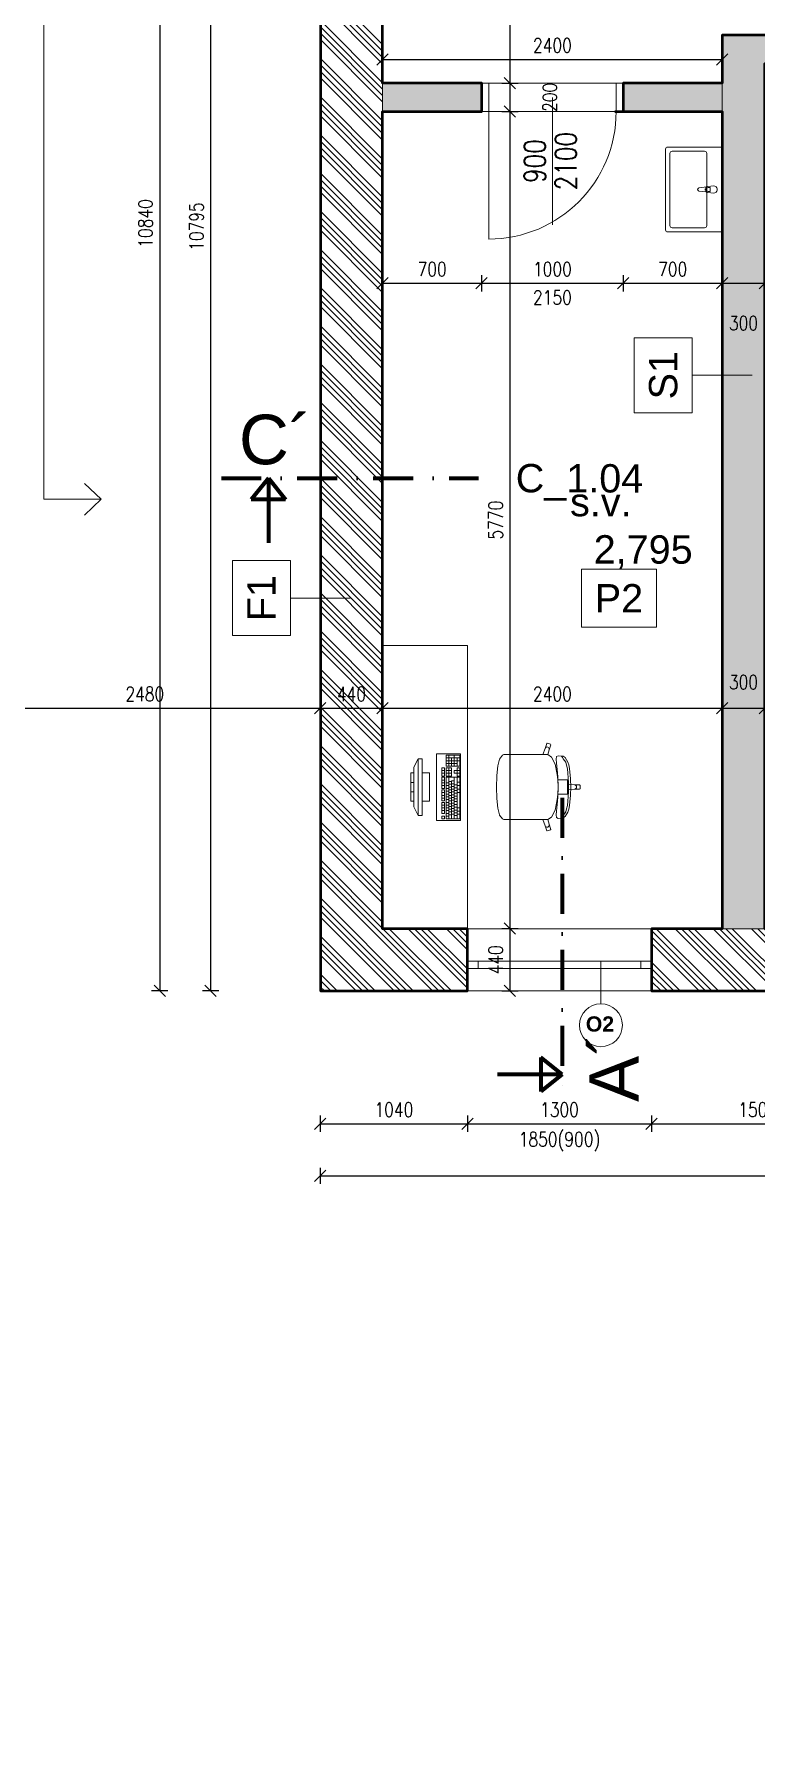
# Model space of a CAD drawing. Header units: millimetres. Extents: x 89194 to 559352, y -753138 to -204019.
# Drawn here: x 331837 to 336934, y -420960 to -408834 of the extents above; entities that cross this region are included whole.
import ezdxf
from ezdxf.enums import TextEntityAlignment as Align

# ---------------------------------------------------------------- set-up
doc = ezdxf.new("R2010")
doc.units = ezdxf.units.MM
doc.header["$LTSCALE"] = 400
doc.header["$PDMODE"] = 3
doc.linetypes.add('DOT', pattern=[0.25, 0, -0.25])
doc.linetypes.add('Čerchovaná', pattern=[1340.555525, 705.555534, -352.777767, 0, -282.222223])
for name, color, linetype, lineweight in [('01_TP_Kóty otvorů', 7, 'Continuous', 15), ('RG_dveře', 3, 'Continuous', 9), ('RG_koty', 7, 'Continuous', 9), ('RG_nábytek', 32, 'Continuous', 9), ('RG_okna', 3, 'Continuous', 9), ('RG_popis okna', 131, 'Continuous', 9), ('RG_popisy', 11, 'Continuous', 9), ('RG_rozhraní mater', 51, 'Continuous', 9), ('RG_skladby konstrukcí', 5, 'Continuous', 9), ('RG_tečkovaně', 210, 'DOT', 15), ('RG_velmi tlustá', 5, 'Continuous', 70), ('RG_zařízováky', 4, 'Continuous', 9), ('RG_zdivo nové', 1, 'Continuous', 50), ('RG_šrafy', 253, 'Continuous', 9)]:
    doc.layers.add(name, color=color, linetype=linetype, lineweight=lineweight)
doc.styles.add('Arial 100', font='Arial.ttf', dxfattribs={"height": 100})
doc.styles.add('Arial 200', font='Arial.ttf', dxfattribs={"height": 200})
doc.styles.add('Arial 250', font='Arial Bold.ttf', dxfattribs={"height": 250})
doc.styles.add('GENERATED_STYLE_3', font='Arial.ttf')
doc.styles.add('Koty', font='romans.shx', dxfattribs={"width": 0.8})
doc.dimstyles.new('RG_50_vnitřní', dxfattribs={"dimscale": 50, "dimtxt": 2, "dimasz": 1.6, "dimexe": 1.15, "dimexo": 0, "dimgap": 1, "dimtad": 1, "dimdec": 0, "dimrnd": 5, "dimzin": 0, "dimdsep": 46, "dimtxsty": 'Koty', "dimblk1": 'OBLIQUE', "dimblk2": 'OBLIQUE', "dimsah": 1, "dimcen": 0.09, "dimclrd": 256, "dimclre": 256, "dimclrt": 2, "dimazin": 0, "dimtfac": 1, "dimtdec": 0, "dimtmove": 2, "dimatfit": 3, "dimfxl": 1.15, "dimfxlon": 1, "dimtolj": 1, "dimtzin": 0, "dimarcsym": 0})

# ---------------------------------------------------------------- blocks, each defined once
blk = doc.blocks.new('okno_1300')
at = {"layer": 'RG_okna'}
for points in [[(434381, -430465), (435681, -430465)], [(434381, -430695), (435681, -430695)], [(434456, -430745), (434456, -430695)], [(435606, -430745), (435606, -430695)], [(434381, -430745), (435681, -430745)], [(434381, -430905), (435681, -430905)]]:
    blk.add_lwpolyline(points, dxfattribs=at)
blk = doc.blocks.new('*U127')
for p, q in [((0, 200), (-50, 200)), ((900, 200), (0, 200)), ((0, 200), (0, 0)), ((950, 200), (900, 200)), ((900, 200), (900, 0)), ((0, 0), (-50, 0)), ((900, 0), (0, 0)), ((0, 0), (0, -900)), ((950, 0), (900, 0))]:
    blk.add_line(p, q)
blk.add_arc((0, 0), 900, 270, 0)
at = {"layer": '01_TP_Kóty otvorů'}
blk.add_line((450, 100), (450, -800), dxfattribs=at)
at = {"layer": '01_TP_Kóty otvorů', "insert": (450, -350), "char_height": 150, "attachment_point": 5, "rotation": 90, "style": 'Koty'}
blk.add_mtext('900\\P ', dxfattribs=at)
at = {"layer": '01_TP_Kóty otvorů', "style": 'Koty', "width": 0.8}
blk.add_attdef('VYS_DVR', text='', height=150, rotation=90, dxfattribs=at).set_placement((470, -350), align=Align.TOP_CENTER)
blk = doc.blocks.new('nabytek_kabinet')
at = {"layer": 'RG_nábytek'}
for p, q in [((466405, -447465), (467005, -447465)), ((466405, -449465), (466405, -447465)), ((467005, -447465), (467005, -449465)), ((467537, -448236), (467553, -448192)), ((467553, -448192), (467564, -448157)), ((467553, -448192), (467556, -448187)), ((467556, -448187), (467560, -448184)), ((467560, -448184), (467566, -448182)), ((467564, -448157), (467568, -448155)), ((467566, -448182), (467572, -448183)), ((467568, -448155), (467591, -448162)), ((467572, -448183), (467577, -448186)), ((467577, -448186), (467580, -448190)), ((467580, -448190), (467582, -448196)), ((467593, -448166), (467581, -448202)), ((467582, -448196), (467581, -448202)), ((467591, -448162), (467593, -448166)), ((466655, -448265), (466625, -448325)), ((466685, -448265), (466655, -448265)), ((466655, -448265), (466655, -448665)), ((466685, -448665), (466685, -448265)), ((466955, -448230), (466785, -448230)), ((466785, -448230), (466785, -448700)), ((466950, -448240), (466853, -448240)), ((466853, -448240), (466853, -448318)), ((466950, -448259), (466853, -448259)), ((466950, -448279), (466853, -448279)), ((466931, -448299), (466853, -448299)), ((466872, -448318), (466872, -448240)), ((466892, -448318), (466892, -448259)), ((466911, -448318), (466911, -448240)), ((466931, -448318), (466931, -448259)), ((466950, -448318), (466950, -448240)), ((466955, -448700), (466955, -448230)), ((467212, -448384), (467220, -448315)), ((467220, -448315), (467230, -448269)), ((467230, -448269), (467231, -448267)), ((467231, -448267), (467252, -448240)), ((467252, -448240), (467261, -448236)), ((467261, -448236), (467292, -448236)), ((467292, -448236), (467328, -448236)), ((467328, -448236), (467537, -448236)), ((467571, -448236), (467537, -448236)), ((467571, -448236), (467572, -448236)), ((467581, -448202), (467572, -448236)), ((467572, -448236), (467599, -448253)), ((467599, -448253), (467623, -448303)), ((467623, -448303), (467639, -448377)), ((467630, -448268), (467633, -448250)), ((467633, -448296), (467630, -448268)), ((467633, -448250), (467645, -448244)), ((467638, -448342), (467633, -448296)), ((467645, -448244), (467681, -448247)), ((467670, -448250), (467667, -448246)), ((467675, -448256), (467670, -448250)), ((467681, -448265), (467675, -448256)), ((467681, -448247), (467694, -448257)), ((467691, -448277), (467681, -448265)), ((467699, -448290), (467691, -448277)), ((467694, -448257), (467714, -448288)), ((467705, -448311), (467699, -448290)), ((467710, -448337), (467705, -448311)), ((467714, -448288), (467721, -448308)), ((467721, -448308), (467726, -448334)), ((466625, -448365), (466605, -448365)), ((466605, -448365), (466605, -448565)), ((466625, -448432), (466605, -448432)), ((466625, -448605), (466625, -448325)), ((466625, -448565), (466625, -448365)), ((466735, -448365), (466685, -448365)), ((466685, -448365), (466685, -448565)), ((466735, -448565), (466735, -448365)), ((466843, -448328), (466824, -448328)), ((466824, -448328), (466824, -448387)), ((466843, -448348), (466824, -448348)), ((466843, -448367), (466824, -448367)), ((466824, -448387), (466843, -448387)), ((466843, -448396), (466824, -448396)), ((466824, -448396), (466824, -448475)), ((466843, -448416), (466824, -448416)), ((466843, -448436), (466824, -448436)), ((466843, -448387), (466843, -448328)), ((466843, -448475), (466843, -448396)), ((466853, -448318), (466950, -448318)), ((466892, -448328), (466853, -448328)), ((466853, -448328), (466853, -448387)), ((466892, -448348), (466853, -448348)), ((466892, -448367), (466853, -448367)), ((466853, -448387), (466892, -448387)), ((466950, -448396), (466853, -448396)), ((466853, -448396), (466853, -448690)), ((466872, -448436), (466853, -448436)), ((466872, -448387), (466872, -448328)), ((466872, -448690), (466872, -448396)), ((466892, -448426), (466872, -448426)), ((466892, -448387), (466892, -448328)), ((466892, -448690), (466892, -448421)), ((466911, -448421), (466892, -448421)), ((466931, -448348), (466911, -448348)), ((466911, -448348), (466911, -448367)), ((466911, -448367), (466931, -448367)), ((466911, -448690), (466911, -448396)), ((466950, -448328), (466931, -448328)), ((466931, -448328), (466931, -448348)), ((466950, -448348), (466931, -448348)), ((466931, -448367), (466931, -448348)), ((466931, -448367), (466931, -448387)), ((466950, -448367), (466931, -448367)), ((466931, -448387), (466950, -448387)), ((466931, -448690), (466931, -448396)), ((466950, -448431), (466931, -448431)), ((466950, -448387), (466950, -448328)), ((466950, -448690), (466950, -448396)), ((467210, -448465), (467212, -448385)), ((467212, -448385), (467212, -448384)), ((467643, -448393), (467638, -448342)), ((467639, -448377), (467642, -448415)), ((467642, -448415), (467645, -448465)), ((467642, -448415), (467680, -448415)), ((467645, -448465), (467643, -448393)), ((467680, -448415), (467710, -448415)), ((467714, -448366), (467710, -448337)), ((467710, -448415), (467710, -448448)), ((467717, -448399), (467714, -448366)), ((467718, -448432), (467717, -448399)), ((467719, -448465), (467718, -448432)), ((467726, -448334), (467733, -448408)), ((467733, -448408), (467735, -448465)), ((466625, -448498), (466605, -448498)), ((466843, -448455), (466824, -448455)), ((466824, -448475), (466843, -448475)), ((466843, -448485), (466824, -448485)), ((466824, -448485), (466824, -448563)), ((466843, -448504), (466824, -448504)), ((466843, -448524), (466824, -448524)), ((466843, -448543), (466824, -448543)), ((466843, -448563), (466843, -448485)), ((466872, -448455), (466853, -448455)), ((466872, -448475), (466853, -448475)), ((466872, -448494), (466853, -448494)), ((466872, -448514), (466853, -448514)), ((466872, -448534), (466853, -448534)), ((466872, -448553), (466853, -448553)), ((466892, -448445), (466872, -448445)), ((466892, -448465), (466872, -448465)), ((466892, -448485), (466872, -448485)), ((466892, -448504), (466872, -448504)), ((466892, -448524), (466872, -448524)), ((466892, -448543), (466872, -448543)), ((466911, -448441), (466892, -448441)), ((466911, -448460), (466892, -448460)), ((466911, -448480), (466892, -448480)), ((466911, -448499), (466892, -448499)), ((466911, -448519), (466892, -448519)), ((466911, -448538), (466892, -448538)), ((466911, -448558), (466892, -448558)), ((466931, -448450), (466911, -448450)), ((466931, -448470), (466911, -448470)), ((466931, -448490), (466911, -448490)), ((466931, -448509), (466911, -448509)), ((466931, -448529), (466911, -448529)), ((466931, -448548), (466911, -448548)), ((466950, -448455), (466931, -448455)), ((466950, -448480), (466931, -448480)), ((466950, -448504), (466931, -448504)), ((467210, -448465), (467212, -448545)), ((467212, -448545), (467212, -448546)), ((467212, -448546), (467220, -448615)), ((467623, -448627), (467639, -448553)), ((467643, -448537), (467638, -448588)), ((467639, -448553), (467642, -448515)), ((467642, -448515), (467645, -448465)), ((467642, -448515), (467680, -448515)), ((467645, -448465), (467643, -448537)), ((467680, -448515), (467710, -448515)), ((467710, -448448), (467710, -448465)), ((467710, -448448), (467760, -448450)), ((467710, -448482), (467710, -448465)), ((467710, -448482), (467760, -448480)), ((467710, -448515), (467710, -448482)), ((467717, -448531), (467714, -448564)), ((467718, -448498), (467717, -448531)), ((467719, -448465), (467718, -448498)), ((467726, -448596), (467733, -448523)), ((467733, -448523), (467735, -448465)), ((467760, -448450), (467766, -448451)), ((467760, -448450), (467797, -448450)), ((467760, -448480), (467766, -448479)), ((467760, -448480), (467797, -448480)), ((467766, -448451), (467771, -448454)), ((467766, -448479), (467771, -448476)), ((467771, -448454), (467774, -448459)), ((467771, -448476), (467774, -448471)), ((467774, -448459), (467775, -448465)), ((467774, -448471), (467775, -448465)), ((467797, -448450), (467800, -448453)), ((467797, -448480), (467800, -448477)), ((467800, -448453), (467800, -448465)), ((467800, -448477), (467800, -448465)), ((466605, -448565), (466625, -448565)), ((466655, -448665), (466625, -448605)), ((466655, -448665), (466685, -448665)), ((466685, -448565), (466735, -448565)), ((466824, -448563), (466843, -448563)), ((466843, -448573), (466824, -448573)), ((466824, -448573), (466824, -448651)), ((466843, -448592), (466824, -448592)), ((466843, -448612), (466824, -448612)), ((466843, -448631), (466824, -448631)), ((466824, -448651), (466843, -448651)), ((466843, -448671), (466824, -448671)), ((466824, -448671), (466824, -448690)), ((466843, -448651), (466843, -448573)), ((466843, -448690), (466843, -448671)), ((466872, -448573), (466853, -448573)), ((466872, -448592), (466853, -448592)), ((466872, -448612), (466853, -448612)), ((466872, -448631), (466853, -448631)), ((466872, -448651), (466853, -448651)), ((466872, -448671), (466853, -448671)), ((466892, -448563), (466872, -448563)), ((466892, -448583), (466872, -448583)), ((466892, -448602), (466872, -448602)), ((466892, -448622), (466872, -448622)), ((466892, -448641), (466872, -448641)), ((466892, -448661), (466872, -448661)), ((466911, -448578), (466892, -448578)), ((466911, -448597), (466892, -448597)), ((466911, -448617), (466892, -448617)), ((466911, -448636), (466892, -448636)), ((466911, -448656), (466892, -448656)), ((466931, -448568), (466911, -448568)), ((466931, -448587), (466911, -448587)), ((466931, -448607), (466911, -448607)), ((466931, -448627), (466911, -448627)), ((466931, -448646), (466911, -448646)), ((466931, -448666), (466911, -448666)), ((466950, -448612), (466931, -448612)), ((466950, -448634), (466931, -448634)), ((466950, -448656), (466931, -448656)), ((467220, -448615), (467230, -448661)), ((467230, -448661), (467231, -448663)), ((467231, -448663), (467252, -448690)), ((467572, -448694), (467599, -448677)), ((467599, -448677), (467623, -448627)), ((467633, -448634), (467630, -448662)), ((467630, -448662), (467633, -448680)), ((467638, -448588), (467633, -448634)), ((467633, -448680), (467645, -448686)), ((467670, -448680), (467667, -448684)), ((467675, -448674), (467670, -448680)), ((467681, -448665), (467675, -448674)), ((467691, -448653), (467681, -448665)), ((467681, -448683), (467694, -448673)), ((467699, -448640), (467691, -448653)), ((467694, -448673), (467714, -448642)), ((467705, -448619), (467699, -448640)), ((467710, -448594), (467705, -448619)), ((467714, -448564), (467710, -448594)), ((467714, -448642), (467721, -448622)), ((467721, -448622), (467726, -448596)), ((466785, -448700), (466955, -448700)), ((466824, -448690), (466843, -448690)), ((466853, -448690), (466950, -448690)), ((467252, -448690), (467261, -448694)), ((467261, -448694), (467292, -448694)), ((467292, -448694), (467328, -448694)), ((467328, -448694), (467537, -448694)), ((467571, -448694), (467537, -448694)), ((467537, -448694), (467553, -448738)), ((467553, -448738), (467556, -448743)), ((467553, -448738), (467564, -448773)), ((467556, -448743), (467560, -448746)), ((467560, -448746), (467566, -448748)), ((467564, -448773), (467568, -448775)), ((467566, -448748), (467572, -448747)), ((467568, -448775), (467591, -448768)), ((467571, -448694), (467572, -448694)), ((467581, -448728), (467572, -448694)), ((467572, -448747), (467577, -448744)), ((467577, -448744), (467580, -448740)), ((467580, -448740), (467582, -448734)), ((467582, -448734), (467581, -448728)), ((467593, -448764), (467581, -448728)), ((467591, -448768), (467593, -448764)), ((467645, -448686), (467681, -448683)), ((467005, -449465), (466405, -449465))]:
    blk.add_line(p, q, dxfattribs=at)
blk = doc.blocks.new('umyv_16')
at = {"layer": 'RG_zařízováky', "linetype": 'Continuous', "lineweight": 20}
for p, q in [((303632, -112272), (303632, -112842)), ((304017, -112257), (303647, -112257)), ((303987, -112287), (303757, -112287)), ((304032, -112842), (304032, -112272)), ((303742, -112302), (303742, -112812)), ((304002, -112812), (304002, -112302)), ((303692, -112532), (303734, -112536)), ((303734, -112578), (303692, -112582)), ((303732, -112544), (303717, -112544)), ((303717, -112544), (303717, -112571)), ((303717, -112571), (303732, -112571)), ((303743, -112540), (303796, -112546)), ((303796, -112568), (303743, -112575)), ((303647, -112857), (304017, -112857)), ((303757, -112827), (303987, -112827))]:
    blk.add_line(p, q, dxfattribs=at)
at = {"layer": 'RG_zařízováky', "linetype": 'Continuous', "lineweight": 20, "extrusion": (0, 0, -1)}
for centre, major_axis, start_param, end_param in [((303647, -112272), (10.6, 10.6), 3.926991, 5.497787), ((303757, -112302), (10.6, 10.6), 3.926991, 5.497787), ((303987, -112302), (-10.6, 10.6), 0.785398, 2.356194), ((304017, -112272), (-10.6, 10.6), 0.785398, 2.356194), ((303692, -112557), (17.7, 17.7), 2.356194, 5.497787), ((303732, -112557), (-9.62, 9.62), 0.785398, 3.926991), ((303732, -112557), (-14.9, 14.9), 0.875625, 1.35736), ((303732, -112557), (-14.9, 14.9), 3.355029, 3.836764), ((303732, -112557), (-14.9, 14.9), 1.35736, 3.355029), ((303795, -112557), (-7.91, 7.91), 0.909996, 3.802393), ((303647, -112842), (-10.6, 10.6), 3.926991, 5.497787), ((303757, -112812), (-10.6, 10.6), 3.926991, 5.497787), ((303987, -112812), (10.6, 10.6), 0.785398, 2.356194), ((304017, -112842), (10.6, 10.6), 0.785398, 2.356194)]:
    blk.add_ellipse(centre, major_axis=major_axis, ratio=1, start_param=start_param, end_param=end_param, dxfattribs=at)
blk = doc.blocks.new('_Oblique')
at = {"color": 0, "linetype": 'ByBlock', "lineweight": -2}
blk.add_line((-0.5, -0.5), (0.5, 0.5), dxfattribs=at)
blk = doc.blocks.new('*D293')
at = {"layer": 'Defpoints', "color": 0, "transparency": 16777216}
for p in [(333858, -404794), (333083, -415589), (333858, -415589)]:
    blk.add_point(p, dxfattribs=at)
at = {"layer": 'RG_koty', "lineweight": -2, "transparency": 16777216}
for p, q in [((333141, -404794), (333026, -404794)), ((333083, -404794), (333083, -415589)), ((333141, -415589), (333026, -415589))]:
    blk.add_line(p, q, dxfattribs=at)
at = {"layer": 'RG_koty', "lineweight": -2, "transparency": 16777216, "xscale": 80, "yscale": 80, "zscale": 80}
for p, rotation in [((333083, -404794), 90), ((333083, -415589), 270)]:
    blk.add_blockref('_Oblique', p, dxfattribs=dict(at, rotation=rotation))
at = {"layer": 'RG_koty', "color": 2, "transparency": 16777216, "insert": (332983, -410191), "char_height": 100, "attachment_point": 5, "rotation": 90, "style": 'Koty'}
blk.add_mtext('\\A1;10795', dxfattribs=at)
blk = doc.blocks.new('*D294')
at = {"layer": 'Defpoints', "color": 0, "transparency": 16777216}
for p in [(333858, -404749), (332723, -415589), (333858, -415589)]:
    blk.add_point(p, dxfattribs=at)
at = {"layer": 'RG_koty', "lineweight": -2, "transparency": 16777216}
for p, q in [((332781, -404749), (332666, -404749)), ((332723, -404749), (332723, -415589)), ((332781, -415589), (332666, -415589))]:
    blk.add_line(p, q, dxfattribs=at)
at = {"layer": 'RG_koty', "lineweight": -2, "transparency": 16777216, "xscale": 80, "yscale": 80, "zscale": 80}
for p, rotation in [((332723, -404749), 90), ((332723, -415589), 270)]:
    blk.add_blockref('_Oblique', p, dxfattribs=dict(at, rotation=rotation))
at = {"layer": 'RG_koty', "color": 2, "transparency": 16777216, "insert": (332623, -410169), "char_height": 100, "attachment_point": 5, "rotation": 90, "style": 'Koty'}
blk.add_mtext('\\A1;10840', dxfattribs=at)
blk = doc.blocks.new('*D295')
at = {"layer": 'Defpoints', "color": 0, "transparency": 16777216}
for p in [(333858, -415589), (334898, -415589), (334898, -416527)]:
    blk.add_point(p, dxfattribs=at)
at = {"layer": 'RG_koty', "lineweight": -2, "transparency": 16777216}
for p, q in [((333858, -416469), (333858, -416584)), ((333858, -416527), (334898, -416527)), ((334898, -416469), (334898, -416584))]:
    blk.add_line(p, q, dxfattribs=at)
at = {"layer": 'RG_koty', "lineweight": -2, "transparency": 16777216, "xscale": 80, "yscale": 80, "zscale": 80, "rotation": 180}
blk.add_blockref('_Oblique', (333858, -416527), dxfattribs=at)
at = {"layer": 'RG_koty', "lineweight": -2, "transparency": 16777216, "xscale": 80, "yscale": 80, "zscale": 80}
blk.add_blockref('_Oblique', (334898, -416527), dxfattribs=at)
at = {"layer": 'RG_koty', "color": 2, "transparency": 16777216, "insert": (334378, -416427), "char_height": 100, "attachment_point": 5, "style": 'Koty'}
blk.add_mtext('\\A1;1040', dxfattribs=at)
blk = doc.blocks.new('*D296')
at = {"layer": 'Defpoints', "color": 0, "transparency": 16777216}
for p in [(334898, -415589), (336198, -415589), (336198, -416527)]:
    blk.add_point(p, dxfattribs=at)
at = {"layer": 'RG_koty', "lineweight": -2, "transparency": 16777216}
for p, q in [((334898, -416469), (334898, -416584)), ((334898, -416527), (336198, -416527)), ((336198, -416469), (336198, -416584))]:
    blk.add_line(p, q, dxfattribs=at)
at = {"layer": 'RG_koty', "lineweight": -2, "transparency": 16777216, "xscale": 80, "yscale": 80, "zscale": 80, "rotation": 180}
blk.add_blockref('_Oblique', (334898, -416527), dxfattribs=at)
at = {"layer": 'RG_koty', "lineweight": -2, "transparency": 16777216, "xscale": 80, "yscale": 80, "zscale": 80}
blk.add_blockref('_Oblique', (336198, -416527), dxfattribs=at)
at = {"layer": 'RG_koty', "color": 2, "transparency": 16777216, "char_height": 100, "attachment_point": 5, "style": 'Koty'}
for s, insert in [('\\A1;1300', (335548, -416427)), ('\\A1;1850(900)', (335548, -416653))]:
    blk.add_mtext(s, dxfattribs=dict(at, insert=insert))
blk = doc.blocks.new('*D297')
at = {"layer": 'Defpoints', "color": 0, "transparency": 16777216}
for p in [(336198, -415589), (337698, -415589), (337698, -416527)]:
    blk.add_point(p, dxfattribs=at)
at = {"layer": 'RG_koty', "lineweight": -2, "transparency": 16777216}
for p, q in [((336198, -416469), (336198, -416584)), ((336198, -416527), (337698, -416527)), ((337698, -416469), (337698, -416584))]:
    blk.add_line(p, q, dxfattribs=at)
at = {"layer": 'RG_koty', "lineweight": -2, "transparency": 16777216, "xscale": 80, "yscale": 80, "zscale": 80, "rotation": 180}
blk.add_blockref('_Oblique', (336198, -416527), dxfattribs=at)
at = {"layer": 'RG_koty', "lineweight": -2, "transparency": 16777216, "xscale": 80, "yscale": 80, "zscale": 80}
blk.add_blockref('_Oblique', (337698, -416527), dxfattribs=at)
at = {"layer": 'RG_koty', "color": 2, "transparency": 16777216, "insert": (336948, -416427), "char_height": 100, "attachment_point": 5, "style": 'Koty'}
blk.add_mtext('\\A1;1500', dxfattribs=at)
blk = doc.blocks.new('*D306')
at = {"layer": 'Defpoints', "color": 0, "transparency": 16777216}
for p in [(333858, -415589), (352738, -415589), (352738, -416894)]:
    blk.add_point(p, dxfattribs=at)
at = {"layer": 'RG_koty', "lineweight": -2, "transparency": 16777216}
for p, q in [((333858, -416837), (333858, -416952)), ((333858, -416894), (352738, -416894)), ((352738, -416837), (352738, -416952))]:
    blk.add_line(p, q, dxfattribs=at)
at = {"layer": 'RG_koty', "lineweight": -2, "transparency": 16777216, "xscale": 80, "yscale": 80, "zscale": 80, "rotation": 180}
blk.add_blockref('_Oblique', (333858, -416894), dxfattribs=at)
at = {"layer": 'RG_koty', "lineweight": -2, "transparency": 16777216, "xscale": 80, "yscale": 80, "zscale": 80}
blk.add_blockref('_Oblique', (352738, -416894), dxfattribs=at)
at = {"layer": 'RG_koty', "color": 2, "transparency": 16777216, "insert": (343298, -416794), "char_height": 100, "attachment_point": 5, "style": 'Koty'}
blk.add_mtext('\\A1;18880', dxfattribs=at)
blk = doc.blocks.new('*D312')
at = {"layer": 'Defpoints', "color": 0, "transparency": 16777216}
for p in [(334298, -413592), (334298, -415149), (333858, -415589)]:
    blk.add_point(p, dxfattribs=at)
at = {"layer": 'RG_koty', "lineweight": -2, "transparency": 16777216}
for p, q in [((333858, -413649), (333858, -413534)), ((333858, -413592), (334298, -413592)), ((334298, -413649), (334298, -413534))]:
    blk.add_line(p, q, dxfattribs=at)
at = {"layer": 'RG_koty', "lineweight": -2, "transparency": 16777216, "xscale": 80, "yscale": 80, "zscale": 80, "rotation": 180}
blk.add_blockref('_Oblique', (333858, -413592), dxfattribs=at)
at = {"layer": 'RG_koty', "lineweight": -2, "transparency": 16777216, "xscale": 80, "yscale": 80, "zscale": 80}
blk.add_blockref('_Oblique', (334298, -413592), dxfattribs=at)
at = {"layer": 'RG_koty', "color": 2, "transparency": 16777216, "insert": (334078, -413492), "char_height": 100, "attachment_point": 5, "style": 'Koty'}
blk.add_mtext('\\A1;440', dxfattribs=at)
blk = doc.blocks.new('*D313')
at = {"layer": 'Defpoints', "color": 0, "transparency": 16777216}
for p in [(336698, -413592), (334298, -415149), (336698, -415149)]:
    blk.add_point(p, dxfattribs=at)
at = {"layer": 'RG_koty', "lineweight": -2, "transparency": 16777216}
for p, q in [((334298, -413649), (334298, -413534)), ((334298, -413592), (336698, -413592)), ((336698, -413649), (336698, -413534))]:
    blk.add_line(p, q, dxfattribs=at)
at = {"layer": 'RG_koty', "lineweight": -2, "transparency": 16777216, "xscale": 80, "yscale": 80, "zscale": 80, "rotation": 180}
blk.add_blockref('_Oblique', (334298, -413592), dxfattribs=at)
at = {"layer": 'RG_koty', "lineweight": -2, "transparency": 16777216, "xscale": 80, "yscale": 80, "zscale": 80}
blk.add_blockref('_Oblique', (336698, -413592), dxfattribs=at)
at = {"layer": 'RG_koty', "color": 2, "transparency": 16777216, "insert": (335498, -413492), "char_height": 100, "attachment_point": 5, "style": 'Koty'}
blk.add_mtext('\\A1;2400', dxfattribs=at)
blk = doc.blocks.new('*D314')
at = {"layer": 'Defpoints', "color": 0, "transparency": 16777216}
for p in [(336998, -413592), (336698, -415149), (336998, -415149)]:
    blk.add_point(p, dxfattribs=at)
at = {"layer": 'RG_koty', "lineweight": -2, "transparency": 16777216}
for p, q in [((336698, -413649), (336698, -413534)), ((336698, -413592), (336998, -413592)), ((336998, -413649), (336998, -413534))]:
    blk.add_line(p, q, dxfattribs=at)
at = {"layer": 'RG_koty', "lineweight": -2, "transparency": 16777216, "xscale": 80, "yscale": 80, "zscale": 80, "rotation": 180}
blk.add_blockref('_Oblique', (336698, -413592), dxfattribs=at)
at = {"layer": 'RG_koty', "lineweight": -2, "transparency": 16777216, "xscale": 80, "yscale": 80, "zscale": 80}
blk.add_blockref('_Oblique', (336998, -413592), dxfattribs=at)
at = {"layer": 'RG_koty', "color": 2, "transparency": 16777216, "insert": (336848, -413409), "char_height": 100, "attachment_point": 5, "style": 'Koty'}
blk.add_mtext('\\A1;300', dxfattribs=at)
blk = doc.blocks.new('*D319')
at = {"layer": 'Defpoints', "color": 0, "transparency": 16777216}
for p in [(333858, -413592), (333858, -415589), (331379, -415930)]:
    blk.add_point(p, dxfattribs=at)
at = {"layer": 'RG_koty', "lineweight": -2, "transparency": 16777216}
for p, q in [((331379, -413649), (331379, -413534)), ((331379, -413592), (333858, -413592)), ((333858, -413649), (333858, -413534))]:
    blk.add_line(p, q, dxfattribs=at)
at = {"layer": 'RG_koty', "lineweight": -2, "transparency": 16777216, "xscale": 80, "yscale": 80, "zscale": 80, "rotation": 180}
blk.add_blockref('_Oblique', (331379, -413592), dxfattribs=at)
at = {"layer": 'RG_koty', "lineweight": -2, "transparency": 16777216, "xscale": 80, "yscale": 80, "zscale": 80}
blk.add_blockref('_Oblique', (333858, -413592), dxfattribs=at)
at = {"layer": 'RG_koty', "color": 2, "transparency": 16777216, "insert": (332618, -413492), "char_height": 100, "attachment_point": 5, "style": 'Koty'}
blk.add_mtext('\\A1;2480', dxfattribs=at)
blk = doc.blocks.new('*D333')
at = {"layer": 'Defpoints', "color": 0, "transparency": 16777216}
for p in [(334948, -407679), (334298, -409179), (335197, -409179)]:
    blk.add_point(p, dxfattribs=at)
at = {"layer": 'RG_koty', "lineweight": -2, "transparency": 16777216}
for p, q in [((335140, -407679), (335255, -407679)), ((335197, -407679), (335197, -409179)), ((335140, -409179), (335255, -409179))]:
    blk.add_line(p, q, dxfattribs=at)
at = {"layer": 'RG_koty', "lineweight": -2, "transparency": 16777216, "xscale": 80, "yscale": 80, "zscale": 80}
for p, rotation in [((335197, -407679), 90), ((335197, -409179), 270)]:
    blk.add_blockref('_Oblique', p, dxfattribs=dict(at, rotation=rotation))
at = {"layer": 'RG_koty', "color": 2, "transparency": 16777216, "insert": (335097, -408429), "char_height": 100, "attachment_point": 5, "rotation": 90, "style": 'Koty'}
blk.add_mtext('\\A1;1500', dxfattribs=at)
blk = doc.blocks.new('*D334')
at = {"layer": 'Defpoints', "color": 0, "transparency": 16777216}
for p in [(334298, -409179), (334298, -409379), (335197, -409379)]:
    blk.add_point(p, dxfattribs=at)
at = {"layer": 'RG_koty', "lineweight": -2, "transparency": 16777216}
for p, q in [((335140, -409179), (335255, -409179)), ((335197, -409179), (335197, -409379)), ((335140, -409379), (335255, -409379))]:
    blk.add_line(p, q, dxfattribs=at)
at = {"layer": 'RG_koty', "lineweight": -2, "transparency": 16777216, "xscale": 80, "yscale": 80, "zscale": 80}
for p, rotation in [((335197, -409179), 90), ((335197, -409379), 270)]:
    blk.add_blockref('_Oblique', p, dxfattribs=dict(at, rotation=rotation))
at = {"layer": 'RG_koty', "color": 2, "transparency": 16777216, "insert": (335480, -409279), "char_height": 100, "attachment_point": 5, "rotation": 90, "style": 'Koty'}
blk.add_mtext('\\A1;200', dxfattribs=at)
blk = doc.blocks.new('*D335')
at = {"layer": 'Defpoints', "color": 0, "transparency": 16777216}
for p in [(334298, -409379), (334298, -415149), (335197, -415149)]:
    blk.add_point(p, dxfattribs=at)
at = {"layer": 'RG_koty', "lineweight": -2, "transparency": 16777216}
for p, q in [((335140, -409379), (335255, -409379)), ((335197, -409379), (335197, -415149)), ((335140, -415149), (335255, -415149))]:
    blk.add_line(p, q, dxfattribs=at)
at = {"layer": 'RG_koty', "lineweight": -2, "transparency": 16777216, "xscale": 80, "yscale": 80, "zscale": 80}
for p, rotation in [((335197, -409379), 90), ((335197, -415149), 270)]:
    blk.add_blockref('_Oblique', p, dxfattribs=dict(at, rotation=rotation))
at = {"layer": 'RG_koty', "color": 2, "transparency": 16777216, "insert": (335097, -412264), "char_height": 100, "attachment_point": 5, "rotation": 90, "style": 'Koty'}
blk.add_mtext('\\A1;5770', dxfattribs=at)
blk = doc.blocks.new('*D336')
at = {"layer": 'Defpoints', "color": 0, "transparency": 16777216}
for p in [(334298, -415149), (333858, -415589), (335197, -415589)]:
    blk.add_point(p, dxfattribs=at)
at = {"layer": 'RG_koty', "lineweight": -2, "transparency": 16777216}
for p, q in [((335140, -415149), (335255, -415149)), ((335197, -415149), (335197, -415589)), ((335140, -415589), (335255, -415589))]:
    blk.add_line(p, q, dxfattribs=at)
at = {"layer": 'RG_koty', "lineweight": -2, "transparency": 16777216, "xscale": 80, "yscale": 80, "zscale": 80}
for p, rotation in [((335197, -415149), 90), ((335197, -415589), 270)]:
    blk.add_blockref('_Oblique', p, dxfattribs=dict(at, rotation=rotation))
at = {"layer": 'RG_koty', "color": 2, "transparency": 16777216, "insert": (335097, -415369), "char_height": 100, "attachment_point": 5, "rotation": 90, "style": 'Koty'}
blk.add_mtext('\\A1;440', dxfattribs=at)
blk = doc.blocks.new('*D364')
at = {"layer": 'Defpoints', "color": 0, "transparency": 16777216}
for p in [(334298, -409379), (334998, -409379), (334998, -410592)]:
    blk.add_point(p, dxfattribs=at)
at = {"layer": 'RG_koty', "lineweight": -2, "transparency": 16777216}
for p, q in [((334298, -410534), (334298, -410649)), ((334298, -410592), (334998, -410592)), ((334998, -410534), (334998, -410649))]:
    blk.add_line(p, q, dxfattribs=at)
at = {"layer": 'RG_koty', "lineweight": -2, "transparency": 16777216, "xscale": 80, "yscale": 80, "zscale": 80, "rotation": 180}
blk.add_blockref('_Oblique', (334298, -410592), dxfattribs=at)
at = {"layer": 'RG_koty', "lineweight": -2, "transparency": 16777216, "xscale": 80, "yscale": 80, "zscale": 80}
blk.add_blockref('_Oblique', (334998, -410592), dxfattribs=at)
at = {"layer": 'RG_koty', "color": 2, "transparency": 16777216, "insert": (334648, -410492), "char_height": 100, "attachment_point": 5, "style": 'Koty'}
blk.add_mtext('\\A1;700', dxfattribs=at)
blk = doc.blocks.new('*D365')
at = {"layer": 'Defpoints', "color": 0, "transparency": 16777216}
for p in [(334998, -409379), (335998, -409379), (335998, -410592)]:
    blk.add_point(p, dxfattribs=at)
at = {"layer": 'RG_koty', "lineweight": -2, "transparency": 16777216}
for p, q in [((334998, -410534), (334998, -410649)), ((334998, -410592), (335998, -410592)), ((335998, -410534), (335998, -410649))]:
    blk.add_line(p, q, dxfattribs=at)
at = {"layer": 'RG_koty', "lineweight": -2, "transparency": 16777216, "xscale": 80, "yscale": 80, "zscale": 80, "rotation": 180}
blk.add_blockref('_Oblique', (334998, -410592), dxfattribs=at)
at = {"layer": 'RG_koty', "lineweight": -2, "transparency": 16777216, "xscale": 80, "yscale": 80, "zscale": 80}
blk.add_blockref('_Oblique', (335998, -410592), dxfattribs=at)
at = {"layer": 'RG_koty', "color": 2, "transparency": 16777216, "char_height": 100, "attachment_point": 5, "style": 'Koty'}
for s, insert in [('\\A1;1000', (335498, -410492)), ('\\A1;2150', (335498, -410692))]:
    blk.add_mtext(s, dxfattribs=dict(at, insert=insert))
blk = doc.blocks.new('*D366')
at = {"layer": 'Defpoints', "color": 0, "transparency": 16777216}
for p in [(335998, -409379), (336698, -409379), (336698, -410592)]:
    blk.add_point(p, dxfattribs=at)
at = {"layer": 'RG_koty', "lineweight": -2, "transparency": 16777216}
for p, q in [((335998, -410534), (335998, -410649)), ((335998, -410592), (336698, -410592)), ((336698, -410534), (336698, -410649))]:
    blk.add_line(p, q, dxfattribs=at)
at = {"layer": 'RG_koty', "lineweight": -2, "transparency": 16777216, "xscale": 80, "yscale": 80, "zscale": 80, "rotation": 180}
blk.add_blockref('_Oblique', (335998, -410592), dxfattribs=at)
at = {"layer": 'RG_koty', "lineweight": -2, "transparency": 16777216, "xscale": 80, "yscale": 80, "zscale": 80}
blk.add_blockref('_Oblique', (336698, -410592), dxfattribs=at)
at = {"layer": 'RG_koty', "color": 2, "transparency": 16777216, "insert": (336348, -410492), "char_height": 100, "attachment_point": 5, "style": 'Koty'}
blk.add_mtext('\\A1;700', dxfattribs=at)
blk = doc.blocks.new('*D367')
at = {"layer": 'Defpoints', "color": 0, "transparency": 16777216}
for p in [(336998, -409039), (336698, -409379), (336998, -410592)]:
    blk.add_point(p, dxfattribs=at)
at = {"layer": 'RG_koty', "lineweight": -2, "transparency": 16777216}
for p, q in [((336698, -410534), (336698, -410649)), ((336698, -410592), (336998, -410592)), ((336998, -410534), (336998, -410649))]:
    blk.add_line(p, q, dxfattribs=at)
at = {"layer": 'RG_koty', "lineweight": -2, "transparency": 16777216, "xscale": 80, "yscale": 80, "zscale": 80, "rotation": 180}
blk.add_blockref('_Oblique', (336698, -410592), dxfattribs=at)
at = {"layer": 'RG_koty', "lineweight": -2, "transparency": 16777216, "xscale": 80, "yscale": 80, "zscale": 80}
blk.add_blockref('_Oblique', (336998, -410592), dxfattribs=at)
at = {"layer": 'RG_koty', "color": 2, "transparency": 16777216, "insert": (336848, -410874), "char_height": 100, "attachment_point": 5, "style": 'Koty'}
blk.add_mtext('\\A1;300', dxfattribs=at)
blk = doc.blocks.new('*D371')
at = {"layer": 'Defpoints', "color": 0, "transparency": 16777216}
for p in [(336698, -409012), (334298, -409179), (336698, -409179)]:
    blk.add_point(p, dxfattribs=at)
at = {"layer": 'RG_koty', "lineweight": -2, "transparency": 16777216}
for p, q in [((334298, -409069), (334298, -408954)), ((334298, -409012), (336698, -409012)), ((336698, -409069), (336698, -408954))]:
    blk.add_line(p, q, dxfattribs=at)
at = {"layer": 'RG_koty', "lineweight": -2, "transparency": 16777216, "xscale": 80, "yscale": 80, "zscale": 80, "rotation": 180}
blk.add_blockref('_Oblique', (334298, -409012), dxfattribs=at)
at = {"layer": 'RG_koty', "lineweight": -2, "transparency": 16777216, "xscale": 80, "yscale": 80, "zscale": 80}
blk.add_blockref('_Oblique', (336698, -409012), dxfattribs=at)
at = {"layer": 'RG_koty', "color": 2, "transparency": 16777216, "insert": (335498, -408912), "char_height": 100, "attachment_point": 5, "style": 'Koty'}
blk.add_mtext('\\A1;2400', dxfattribs=at)

msp = doc.modelspace()

# ---------------------------------------------------------------- hatches: boundary and pattern name
at = {"layer": 'RG_šrafy', "ltscale": 0.0007}
h = msp.add_hatch(dxfattribs=at)
h.set_pattern_fill('PLASTY_LEHCENE', color=256, scale=40)
h.set_pattern_definition([(45, (341914.01, -556476.84), (-113.13708, 113.13708), []), (0, (342094.28, -556423.84), (113.137085, 113.137085), [20, -206.27417]), (45, (342114.28, -556423.84), (-113.13708, 113.13708), [20, -140]), (90, (342128.42, -556409.7), (-113.137085, 113.137085), [20, -206.27417]), (135, (342128.42, -556389.7), (-113.13708, -113.13708), [20, -140]), (0, (342094.28, -556375.56), (113.137085, 113.137085), [20, -206.27417]), (45, (342080.14, -556389.7), (-113.13708, 113.13708), [20, -140]), (90, (342080.14, -556409.7), (-113.137085, 113.137085), [20, -206.27417]), (135, (342094.28, -556423.84), (-113.13708, -113.13708), [20, -140]), (135, (342068.28, -556476.84), (-113.13708, -113.13708), [])])
h.paths.add_polyline_path([(341969.8, -556393.7), (341781.1, -556327.3), (341714.7, -556515.9), (341761.9, -556532.5), (341903.3, -556582.3)])
h.paths.add_polyline_path([(340837.9, -555995.1), (340649.3, -555928.6), (340582.8, -556117.3), (340771.5, -556183.7)])
h.paths.add_polyline_path([(341969.8, -481394.7), (341781.1, -481328.2), (341714.7, -481516.9), (341761.9, -481533.5), (341903.3, -481583.3)])
h.paths.add_polyline_path([(340837.9, -480996.1), (340649.3, -480929.6), (340582.8, -481118.3), (340771.5, -481184.7)])
h.paths.add_polyline_path([(337436, -331438.1), (337372.9, -331617.4), (340646, -332769.8), (340775.5, -332401.9), (340596.3, -332338.8), (340529.9, -332527.5)])
h.paths.add_polyline_path([(341141.5, -331362.2), (340962.2, -331299.4), (340961.6, -331301.2), (340961.6, -331301.3), (340943.4, -331353.2), (340976.3, -331364.8), (341089.5, -331404.6), (341071.2, -331456.5), (341053, -331508.4), (340939.8, -331468.5), (340906.8, -331456.9), (340895.2, -331489.9), (341074.4, -331553)])
h.paths.add_polyline_path([(341448.3, -408838.9), (336998.3, -408838.9), (336998.3, -409038.9), (341448.3, -409038.9)])
h.paths.add_polyline_path([(344548.3, -408838.9), (342448.3, -408838.9), (342448.3, -409038.9), (344548.3, -409038.9)])
h.paths.add_polyline_path([(336698.3, -409179.2), (335998.3, -409179.2), (335998.3, -409379.2), (336698.3, -409379.2)])
h.paths.add_polyline_path([(334998.3, -409179.2), (334298.3, -409179.2), (334298.3, -409379.2), (334998.3, -409379.2)])
h.paths.add_polyline_path([(334948.3, -407489.2), (334298.3, -407489.2), (334298.3, -407679.2), (334948.3, -407679.2)])
h.paths.add_polyline_path([(336698.3, -407489.2), (336088.3, -407489.2), (336088.3, -407679.2), (336698.3, -407679.2)])
h.paths.add_polyline_path([(336698.3, -482490.2), (334298.3, -482490.2), (334298.3, -482680.2), (336698.3, -482679.7)])
h.paths.add_polyline_path([(341448.3, -483839.9), (336998.3, -483839.9), (336998.3, -484039.9), (341448.3, -484039.9)])
h.paths.add_polyline_path([(344548.3, -483839.9), (342448.3, -483839.9), (342448.3, -484039.9), (344548.3, -484039.9)])
h.paths.add_polyline_path([(336698.3, -557488.8), (334298.3, -557488.8), (334298.3, -557679.2), (336698.3, -557678.8)])
h.paths.add_polyline_path([(341448.3, -558838.9), (336998.3, -558838.9), (336998.3, -559038.9), (341448.3, -559038.9)])
h.paths.add_polyline_path([(344548.3, -558838.9), (342448.3, -558838.9), (342448.3, -559038.9), (344548.3, -559038.9)])
at = {"layer": 'RG_šrafy'}
h = msp.add_hatch(dxfattribs=at)
h.set_pattern_fill('ANSI34,_O', color=256, scale=10, angle=90)
h.set_pattern_definition([(135, (-38756.65, -88521.15), (-134.70384, -134.70384), []), (135, (-38756.65, -88476.25), (-134.70384, -134.70384), []), (135, (-38756.65, -88431.34), (-134.70384, -134.70384), []), (135, (-38756.65, -88386.44), (-134.70384, -134.70384), [])])
h.paths.add_polyline_path([(334298.3, -404909.2), (334298.3, -404793.8), (333858.3, -404793.8), (333858.3, -415589.2), (334898.3, -415589.2), (334898.3, -415149.2), (334298.3, -415149.2), (334298.3, -413149.2), (334298.3, -409379.2), (334298.3, -409179.2), (334298.3, -407679.2), (334298.3, -407489.2)])
h.paths.add_polyline_path([(337698.3, -415149.2), (337698.3, -415149.2), (336998.3, -415149.2), (336698.3, -415149.2), (336198.3, -415149.2), (336198.3, -415589.2), (337698.3, -415589.2)])
h.paths.add_polyline_path([(341573.3, -415149.2), (341573.3, -415149.2), (340073.3, -415149.2), (340073.3, -415589.2), (341573.3, -415589.2)])
h.paths.add_polyline_path([(345448.3, -415149.2), (345448.3, -415149.2), (344848.3, -415149.2), (344548.3, -415149.2), (343948.3, -415149.2), (343948.3, -415589.2), (343948.3, -415589.2), (345448.3, -415589.2)])
h.paths.add_polyline_path([(349323.3, -415149.2), (349323.3, -415149.2), (347823.3, -415149.2), (347823.3, -415589.2), (349323.3, -415589.2)])
h.paths.add_polyline_path([(352738.3, -410446), (352298.4, -410291.1), (352298.4, -411219.2), (352298.4, -412219.2), (352298.4, -413201.2), (352298.4, -414183.2), (352298.4, -415149.2), (351698.4, -415149.2), (351698.4, -415165.2), (351698.3, -415589.2), (352738.3, -415589.2)])
at = {"layer": 'RG_šrafy', "ltscale": 0.0007}
h = msp.add_hatch(dxfattribs=at)
h.set_pattern_fill('ZIGZAG', color=256, scale=20)
h.set_pattern_definition([(0, (-38756.65, -88521.147), (63.5, 63.5), [63.5, -63.5]), (90, (-38693.15, -88521.147), (-63.5, 63.5), [63.5, -63.5])])
h.paths.add_polyline_path([(336998, -404902.4), (336698.3, -404796.9), (336698.3, -404909.2), (336698.3, -407489.2), (336698.3, -407679.2), (336998.7, -407679.2), (336998.7, -407333.2)])
h.paths.add_polyline_path([(336998.3, -409038.9), (336998.3, -408838.9), (336698.3, -408838.9), (336698.3, -409179.2), (336698.3, -409379.2), (336698.3, -415149.2), (336998.3, -415149.2)])
h.paths.add_polyline_path([(344848.3, -408788.9), (344548.3, -408788.9), (344548.3, -408838.9), (344548.3, -409038.9), (344548.3, -415149.2), (344848.3, -415149.2)])
h.paths.add_polyline_path([(344848.3, -407668.2), (344548.3, -407562.6), (344548.3, -407788.9), (344848.3, -407788.9)])
h.paths.add_polyline_path([(344806.5, -407768.9, 0.3910206), (344821.4, -407755.1), (344826.6, -407690.8, -0.3910206), (344834, -407683.9), (344838.3, -407683.9), (344838.3, -407778.9), (344558.3, -407778.9), (344558.3, -407683.9), (344562.6, -407683.9, -0.3910206), (344570.1, -407690.8), (344575.2, -407755.1, 0.3910206), (344590.2, -407768.9)], flags=16)

# ---------------------------------------------------------------- linework, layer by layer
at = {"layer": 'RG_popis okna'}
msp.add_line((335840.7, -415379.2), (335840.7, -415679.2), dxfattribs=at)
msp.add_circle((335840.7, -415830.8), 151.6, dxfattribs=at)
at = {"layer": 'RG_popisy'}
for points in [[(331903.4, -408275.4), (331903.4, -412117), (332308.5, -412117)], [(332192.8, -412005.2), (332308.5, -412117)], [(332192.8, -412228.8), (332308.5, -412117)]]:
    msp.add_lwpolyline(points, dxfattribs=at)
at = {"layer": 'RG_rozhraní mater'}
for points in [[(334298.3, -409179.2), (334298.3, -409379.2)], [(336698.3, -409179.2), (336698.3, -409379.2)], [(336698.3, -415149.2), (336998.4, -415149.2)]]:
    msp.add_lwpolyline(points, dxfattribs=at)
at = {"layer": 'RG_skladby konstrukcí'}
for points in [[(336076.6, -410975.8), (336076.6, -411505.8), (336486.6, -411505.8), (336486.6, -410975.8)], [(333236.6, -412549.5), (333236.6, -413079.5), (333646.6, -413079.5), (333646.6, -412549.5)], [(335703.2, -413020.9), (336233.2, -413020.9), (336233.2, -412610.9), (335703.2, -412610.9)]]:
    msp.add_lwpolyline(points, close=True, dxfattribs=at)
for points in [[(336486.6, -411240.8), (336910, -411240.8)], [(333646.6, -412814.5), (334070, -412814.5)]]:
    msp.add_lwpolyline(points, dxfattribs=at)
at = {"layer": 'RG_tečkovaně'}
msp.add_lwpolyline([(336698.3, -408838.9), (336698.3, -407679.2)], dxfattribs=at)
at = {"layer": 'RG_velmi tlustá'}
for p, q in [((333491, -411968.6), (333370.5, -412119.3)), ((333491, -411968.6), (333491, -412424.3)), ((333491, -411968.6), (333611.5, -412119.3)), ((333491, -412119.3), (333370.5, -412119.3)), ((333611.5, -412119.3), (333491, -412119.3)), ((335416.1, -416057.9), (335416, -416178.4)), ((335566.7, -416178.4), (335416.1, -416057.9)), ((335566.7, -416178.4), (335111.1, -416178.4)), ((335566.7, -416178.4), (335416, -416298.9)), ((335416, -416178.4), (335416, -416298.9))]:
    msp.add_line(p, q, dxfattribs=at)
at = {"layer": 'RG_velmi tlustá', "linetype": 'Čerchovaná', "ltscale": 0.001}
msp.add_line((335566.8, -414226.1), (335566.7, -416283.9), dxfattribs=at)
msp.add_lwpolyline([(333158.9, -411968.5), (334974.9, -411968.7)], dxfattribs=at)
at = {"layer": 'RG_zdivo nové'}
for points in [[(333858.3, -404749.2), (333858.3, -415589.2), (334898.3, -415589.2), (334898.3, -415149.2), (334298.3, -415149.2), (334298.3, -409379.2), (334998.3, -409379.2), (334998.3, -409179.2), (334298.3, -409179.2), (334298.3, -407679.2), (334948.3, -407679.2), (334948.3, -407489.2), (334298.3, -407489.2), (334298.3, -404909.2), (334948.3, -404909.2), (334948.3, -404749.2)], [(335939.7, -409379.2), (336698.3, -409379.2), (336698.3, -415149.2), (336198.3, -415149.2), (336198.3, -415589.2), (337698.3, -415589.2), (337698.3, -415149.2), (336998.3, -415149.2), (336998.3, -409038.9), (341448.3, -409038.9), (341448.3, -408838.9), (336698.3, -408838.9), (336698.3, -409179.2), (335998.3, -409179.2), (335998.3, -409379.2)]]:
    msp.add_lwpolyline(points, dxfattribs=at)

# ---------------------------------------------------------------- block references
at = {"layer": 'RG_dveře'}
msp.add_blockref('*U127', (335048.3, -409379.2), dxfattribs=at).add_auto_attribs({'VYS_DVR': '2100'})
at = {"layer": 'RG_nábytek'}
msp.add_blockref('nabytek_kabinet', (-132106.6, 34315.8), dxfattribs=at)
at = {"layer": 'RG_okna'}
msp.add_blockref('okno_1300', (-99482.8, 15315.8), dxfattribs=at)
at = {"layer": 'RG_zařízováky', "rotation": 180}
msp.add_blockref('umyv_16', (640330.1, -522486.6), dxfattribs=at)

# ---------------------------------------------------------------- texts
at = {"layer": 'RG_koty', "insert": (335739.7, -412322.3), "char_height": 200, "width": 12.645, "attachment_point": 5, "rotation": 359.87866, "style": 'Arial 100'}
msp.add_mtext('\\pxi-3,l4,qc,t4;s.v.^I2,795', dxfattribs=at)
at = {"layer": 'RG_popis okna', "insert": (335833.9, -415822.7), "char_height": 107.4, "width": 314.064, "attachment_point": 5, "style": 'Arial 250'}
msp.add_mtext('O2', dxfattribs=at)
at = {"layer": 'RG_popisy', "insert": (335489, -411868.2), "char_height": 200, "attachment_point": 1, "rotation": 359.87866, "style": 'Arial 250'}
msp.add_mtext('\\pxi-1.25;{\\fArial|b0|i0|c238|p34;C_1.04}', dxfattribs=at)
at = {"layer": 'RG_skladby konstrukcí', "char_height": 200, "width": 530, "attachment_point": 5, "rotation": 90, "style": 'Arial 200'}
for s, insert in [('S1', (336281.6, -411240.8)), ('F1', (333441.6, -412814.5))]:
    msp.add_mtext(s, dxfattribs=dict(at, insert=insert))
at = {"layer": 'RG_skladby konstrukcí', "insert": (335968.2, -412815.9), "char_height": 200, "width": 530, "attachment_point": 5, "style": 'Arial 200'}
msp.add_mtext('P2', dxfattribs=at)
at = {"layer": 'RG_velmi tlustá', "insert": (333540.9, -411519.7), "char_height": 350, "attachment_point": 2, "style": 'GENERATED_STYLE_3'}
msp.add_mtext('C´', dxfattribs=at)
at = {"layer": 'RG_velmi tlustá', "insert": (335758.2, -416128.5), "char_height": 350, "attachment_point": 2, "rotation": 90, "style": 'GENERATED_STYLE_3'}
msp.add_mtext('A´', dxfattribs=at)

# ---------------------------------------------------------------- dimensions: what is measured, and where the dimension line sits
at = {"layer": 'RG_koty'}
for base, p1, p2, picture, middle in [((332723.2, -415589.2), (333858.3, -404749.2), (333858.3, -415589.2), '*D294', (332623.2, -410169.2)), ((333083.1, -415589.2), (333858.3, -404793.8), (333858.3, -415589.2), '*D293', (332983.1, -410191.5)), ((335197.1, -409179.2), (334948.3, -407679.2), (334298.3, -409179.2), '*D333', (335097.1, -408429.2)), ((335197.1, -409379.2), (334298.3, -409179.2), (334298.3, -409379.2), '*D334', (335479.6, -409279.2)), ((335197.1, -415149.2), (334298.3, -409379.2), (334298.3, -415149.2), '*D335', (335097.1, -412264.2)), ((335197.1, -415589.2), (334298.3, -415149.2), (333858.3, -415589.2), '*D336', (335097.1, -415369.2))]:
    dim = msp.add_linear_dim(base=base, p1=p1, p2=p2, angle=90, dimstyle='RG_50_vnitřní', dxfattribs=at)
    dim.commit()
    dim.dimension.update_dxf_attribs({"geometry": picture, "text_midpoint": middle})
for base, p1, p2, picture, middle in [((336698.3, -409011.6), (334298.3, -409179.2), (336698.3, -409179.2), '*D371', (335498.3, -408911.6)), ((336998.3, -410591.9), (336698.3, -409379.2), (336998.3, -409038.9), '*D367', (336848.3, -410874.4)), ((334998.3, -410591.9), (334298.3, -409379.2), (334998.3, -409379.2), '*D364', (334648.3, -410491.9)), ((336698.3, -410591.9), (335998.3, -409379.2), (336698.3, -409379.2), '*D366', (336348.3, -410491.9)), ((336998.3, -413591.6), (336698.3, -415149.2), (336998.3, -415148.9), '*D314', (336848.3, -413409.1)), ((333858.3, -413591.6), (331378.5, -415930.2), (333858.3, -415589.2), '*D319', (332618.4, -413491.6)), ((334298.3, -413591.6), (333858.3, -415589.2), (334298.3, -415149.2), '*D312', (334078.3, -413491.6)), ((336698.3, -413591.6), (334298.3, -415149.2), (336698.3, -415149.2), '*D313', (335498.3, -413491.6)), ((334898.3, -416526.9), (333858.3, -415589.2), (334898.3, -415589.2), '*D295', (334378.3, -416426.9)), ((352738.3, -416894.3), (333858.3, -415589.2), (352738.3, -415589.2), '*D306', (343298.3, -416794.3)), ((337698.3, -416526.9), (336198.3, -415589.2), (337698.3, -415589.2), '*D297', (336948.3, -416426.9))]:
    dim = msp.add_linear_dim(base=base, p1=p1, p2=p2, dimstyle='RG_50_vnitřní', dxfattribs=at)
    dim.commit()
    dim.dimension.update_dxf_attribs({"geometry": picture, "text_midpoint": middle})
for base, p1, p2, text, picture, middle in [((335998.3, -410591.9), (334998.3, -409379.2), (335998.3, -409379.2), '<>\\X2150', '*D365', (335498.3, -410591.9)), ((336198.3, -416526.9), (334898.3, -415589.2), (336198.3, -415589.2), '<>\\X1850(900)', '*D296', (335548.3, -416526.9))]:
    dim = msp.add_linear_dim(base=base, p1=p1, p2=p2, text=text, dimstyle='RG_50_vnitřní', dxfattribs=at)
    dim.commit()
    dim.dimension.update_dxf_attribs({"geometry": picture, "text_midpoint": middle})

doc.saveas('drawing.dxf')
